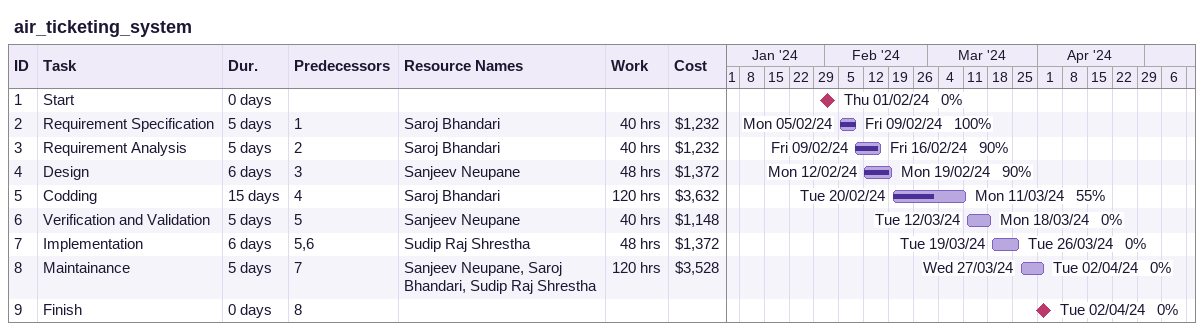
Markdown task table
air_ticketing_system

| ID | Task | Duration | Start | Finish | Predecessors | Resources | % complete | Work (h) | Cost ($) |
|---|---|---|---|---|---|---|---|---|---|
| 1 | Start | 0d | 2024-02-01 | 2024-02-01 |  |  | 0 |  |  |
| 2 | Requirement Specification | 5d | 2024-02-05 | 2024-02-09 | 1 | Saroj Bhandari | 100 | 40 | 1232 |
| 3 | Requirement Analysis | 5d | 2024-02-09 | 2024-02-16 | 2 | Saroj Bhandari | 90 | 40 | 1232 |
| 4 | Design | 6d | 2024-02-12 | 2024-02-19 | 3 | Sanjeev Neupane | 90 | 48 | 1372 |
| 5 | Codding | 15d | 2024-02-20 | 2024-03-11 | 4 | Saroj Bhandari | 55 | 120 | 3632 |
| 6 | Verification and Validation | 5d | 2024-03-12 | 2024-03-18 | 5 | Sanjeev Neupane | 0 | 40 | 1148 |
| 7 | Implementation | 6d | 2024-03-19 | 2024-03-26 | 5, 6 | Sudip Raj Shrestha | 0 | 48 | 1372 |
| 8 | Maintainance | 5d | 2024-03-27 | 2024-04-02 | 7 | Sanjeev Neupane, Saroj Bhandari, Sudip Raj Shrestha | 0 | 120 | 3528 |
| 9 | Finish | 0d | 2024-04-02 | 2024-04-02 | 8 |  | 0 |  |  |
